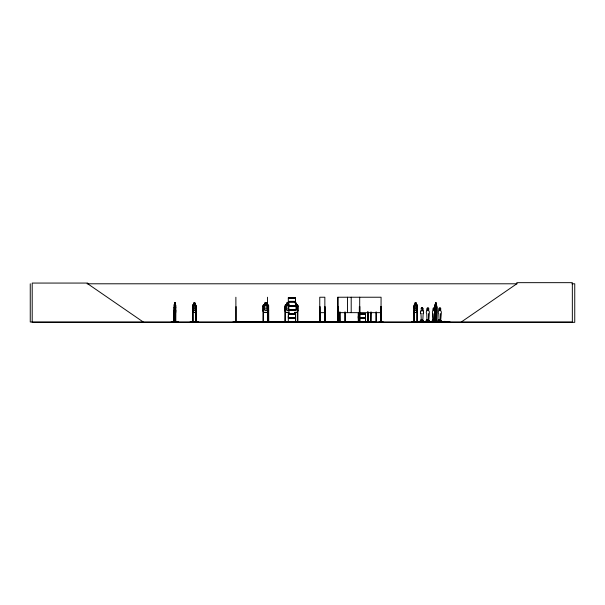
<?xml version="1.0" encoding="UTF-8"?>
<svg xmlns="http://www.w3.org/2000/svg" width="605" height="605" viewBox="0 0 605 605"><rect width="100%" height="100%" fill="white"/><g stroke="black" fill="none" stroke-linecap="round" stroke-linejoin="round"><path stroke-width="0.91" d="M288.313 317.731L288.313 314.184L295.527 314.184L295.527 317.731L288.313 317.731L288.32 315.961M295.52 314.184L295.52 317.731M358.266 317.731L358.266 314.184L365.48 314.184L365.48 317.731L358.266 317.731L358.273 315.961M365.473 314.184L365.473 317.731M233.099 321.724L238.877 321.701M270.443 322.004L263.515 321.61M317.005 321.701L327.819 321.724M335.041 321.724L344.721 321.61M422.759 321.142L423.152 313.708A1.928 1.543 -90 0 0 422.834 310.675L422.834 308.595A0.96 0.771 -90 0 0 422.063 307.635A0.96 0.771 -90 0 0 421.292 308.595L421.292 310.675A1.928 1.543 -90 0 0 420.974 313.708L421.292 321.142M428.597 321.142L428.915 313.708A1.928 1.543 -90 0 0 428.597 310.675L428.673 308.595L428.597 310.675M434.692 321.142L435.01 313.708A1.928 1.543 -90 0 0 435.403 311.847M440.909 313.708L440.591 321.142L440.909 313.708A1.928 1.543 -90 0 0 440.591 310.675L440.659 308.595L440.591 310.675M421.738 320.03C421.466 320.211 421.579 320.143 421.942 320.431M421.163 320.174L422.04 320.083M421.935 320.113L421.163 320.234M421.942 320.31L421.526 320.053M427.916 320.204L427.001 320.174L427.894 320.264M433.951 320.037L433.097 320.234L433.951 320.37M433.823 320.03L433.339 320.431M439.722 319.969C438.822 320.226 440.069 320.272 439.57 320.03M439.903 320.264L439.147 320.317L438.731 313.708A1.928 1.543 -90 0 1 439.048 310.675L439.124 308.595A0.96 0.771 -90 0 1 439.895 307.635A0.96 0.771 -90 0 1 440.659 308.595M439.351 320.219L439.646 320.03M426.911 320.219L427.78 319.977M427.425 320.03C428.491 320.975 426.442 319.75 427.909 320.264M427.289 320.408L427.682 320.234M433.467 320.264L433.641 320.378M433.944 320.211L433.641 320.264M439.139 320.189L439.812 320.113M175.616 312.414L175.896 310.531M436.447 312.414L436.439 304.769M436.712 310.531L436.507 312.414L435.048 312.414M171.079 322.004L178.467 321.724M288.267 321.981L295.535 321.86L295.527 318.442L288.313 318.442L288.313 321.86M432.227 321.724L439.563 321.724M432.227 321.966L432.152 320.756L433.286 320.756L433.286 321.558M175.563 309.004L175.261 310.524L174.709 310.524L174.686 302.871M416.928 312.414L417.367 310.531L416.981 312.414L414.289 312.414L413.986 310.531M195.687 312.414L196.126 305.434L194.939 304.769M427.001 320.234L427.516 320.098L427.032 320.083M411.665 321.724L419.794 321.724M190.197 321.724L198.334 321.724M439.101 320.098L439.858 320.37L439.578 320.083M174.028 322.011L174.285 304.769M174.293 304.829L174.036 305.442M435.108 304.769L435.124 312.354M358.243 322.004L358.266 318.442L365.48 318.442L365.571 322.011L357.222 321.936L370.048 321.973M339.76 321.973L339.639 312.036M439.321 320.037L439.041 320.174M365.541 321.724L357.222 321.724M427.448 320.378L427.047 320.083M268.658 310.531L268.007 312.414L263.553 312.414L262.963 310.531L263.031 305.472L263.568 304.769L264.861 304.769L264.861 302.871L266.76 302.871L266.692 304.829L267.644 305.464L267.644 322.011M297.894 310.524L297.267 312.354L294.643 312.354M292.177 321.694L292.17 321.452M370.585 321.973L370.744 312.036M193.086 304.769L192.677 310.531L193.078 312.414L195.74 312.414M193.101 304.829L192.677 305.442M421.193 320.083L421.806 320.083M267.644 309.004L266.692 310.524L264.922 310.524L263.977 309.004L263.977 305.464L264.922 304.829L264.922 302.931L266.692 302.931M295.996 310.524L296.949 309.004L296.949 305.464L295.996 304.829L295.996 302.931M422.532 320.756L422.532 321.762L421.957 322.004M427.19 321.558L427.19 320.756L426.056 320.756L425.928 322.004M427.795 322.004L428.385 321.875M428.37 320.756L428.37 321.762L427.894 321.875M429.641 321.558L429.663 321.875M429.762 321.996L430.238 322.011M431.38 322.004L431.947 321.558M431.962 321.989L432.068 321.558M431.955 321.762L432.741 322.011M434.277 321.558L434.277 320.756L435.418 320.756L435.305 322.011L435.471 321.558M437.619 322.004C436.386 321.716 438.965 322.556 438.05 320.756L439.011 320.756M438.194 322.011L438.474 321.875M439.79 322.004L439.971 321.558M440.364 320.756L440.38 321.875M441.567 321.558L441.446 322.004M443.873 321.558L443.314 322.004M447.345 322.004L447.466 321.558M421.36 321.558L421.36 320.756L420.225 320.756L419.961 321.981L449.802 321.875L425.277 321.762M289.182 304.769L288.577 305.442L288.971 311.787M288.298 309.737L295.535 309.919M461.267 322.011L516.806 283.79L516.806 282.664L572.338 282.664L572.338 322.011L30.25 322.011L30.25 283.79M433.861 322.011L434.64 321.981L434.072 321.724M442.164 322.011L441.567 321.762M443.586 322.011L443.881 321.762M284.781 321.973L284.902 306.599L285.424 306.599L285.424 322.011M339.503 321.973L339.579 321.452M87.029 283.79L517.093 283.79M571.914 283.79L574.75 283.79L574.75 322.336L32.201 322.336L32.201 283.064L87.74 283.064L87.74 283.79L143.272 322.011M288.305 297.789L295.535 297.789M288.32 298.144L295.52 298.144L295.52 301.351L288.313 301.351L288.313 297.932L295.535 297.932L295.527 301.351M288.267 301.592L295.58 301.592M288.267 301.812L295.58 301.812M288.313 302.061L295.527 302.061M175.783 322.011L175.881 305.434L175.223 304.769L175.284 302.871L174.626 302.871L174.626 304.769M294.801 302.871L296.064 302.871L296.064 304.769L297.289 304.769L297.962 305.434L297.962 310.531L297.312 312.414L294.635 312.414M435.177 309.004L435.479 310.524L436.031 310.524L436.114 302.871L435.456 302.871L435.177 305.464L435.282 322.011M174.648 302.931L175.261 302.931M193.85 302.931L194.954 302.931L194.901 304.829L195.521 305.464L195.521 309.004L194.954 310.524L193.895 310.524L193.328 309.004L193.812 302.871L194.991 302.871L194.954 304.829M286.899 302.931L288.668 302.931L288.668 304.829L285.568 304.829M415.106 302.931L416.202 302.931M435.479 302.931L436.092 302.931M175.163 303.249L175.163 303.884M435.933 303.249L435.933 303.884M174.225 304.769L174.686 304.769M193.033 304.769L193.857 304.769M266.76 304.769L267.985 304.769L268.658 305.434L268.733 321.973M286.838 304.769L285.545 304.769L284.94 305.442L284.94 310.531L285.522 312.414L289.084 312.414M415.113 304.769L414.296 304.769L413.979 305.472L413.933 322.011M416.187 304.769L416.966 304.769L417.367 305.434L417.329 322.011M435.048 304.769L435.517 304.769M436.054 304.769L436.689 305.464L436.697 322.011M174.232 304.829L175.662 304.829M193.055 304.829L195.71 304.829M295.996 304.829L297.267 304.829L297.894 305.464L297.894 322.011M414.312 304.829L416.951 304.829M435.063 304.829L436.492 304.829M417.314 305.434L416.921 304.769M288.313 305.601L295.527 305.601M288.267 305.85L295.58 305.85M288.267 306.07L295.58 306.07M288.313 306.319L295.527 306.319M195.566 306.599L196.035 306.599M262.933 306.599L263.455 306.599L263.394 322.011M268.59 306.599L268.068 306.599L268.068 322.011M297.894 306.599L297.373 306.599L297.312 322.011M319.765 306.599L320 322.011L319.969 306.599M324.772 306.599L325.066 322.011M337.824 306.599L338.422 306.599L338.467 322.011M413.971 306.599L414.44 306.599M174.096 307.234L175.896 307.234M421.224 308.595A0.96 0.771 -90 0 1 421.988 307.635A0.96 0.771 -90 0 1 422.759 308.595L422.834 308.595M428.915 313.708L428.673 321.142L427.054 321.142L426.737 313.708A1.928 1.543 -90 0 1 427.054 310.675L427.13 308.595A0.96 0.771 -90 0 1 427.901 307.635A0.96 0.771 -90 0 1 428.673 308.595M435.252 311.386A1.928 1.543 -90 0 0 434.692 310.675L434.761 308.595A0.96 0.771 -90 0 0 433.989 307.635A0.96 0.771 -90 0 0 433.225 308.595L433.15 310.675A1.928 1.543 -90 0 0 432.832 313.708L433.15 321.142L434.761 321.142L435.01 313.708M439.048 308.595L439.124 310.675M288.668 309.004L286.899 309.004L286.899 305.464L288.668 305.464L288.645 310.524M295.52 309.639L288.32 309.639L295.535 309.737M288.305 310.04L295.535 310.047M288.32 310.267L295.52 310.267M288.668 310.524L286.899 310.524L285.953 309.004L285.953 305.464L286.899 304.829L286.838 302.871L288.729 302.871L288.729 304.769M434.919 310.531L435.108 312.414M421.292 310.675L421.224 310.675A1.928 1.543 -90 0 0 420.906 313.708L420.974 313.708M422.759 308.595L422.834 310.675M427.054 310.675L427.13 308.595M433.15 310.675L433.225 308.595M174.232 312.354L175.662 312.354M193.055 312.354L195.71 312.354M267.962 312.354L263.599 312.354L263.031 310.524M285.568 312.354L289.061 312.354M416.951 312.354L414.312 312.354L414.024 305.472M435.063 312.354L436.492 312.354M175.692 312.414L174.217 312.414L174.051 310.524L174.293 312.414M319.765 312.649L324.855 312.649M337.908 312.649L381.082 312.649M288.313 313.473L295.527 313.473M358.266 313.473L365.48 313.473M288.267 313.723L295.58 313.723M358.213 313.723L365.526 313.723M423.077 313.708L423.152 313.708A1.928 1.543 -90 0 0 422.759 310.675M432.832 313.708L433.225 321.142M288.267 313.942L295.58 313.942M358.213 313.942L365.526 313.942M288.267 317.973L295.58 317.973M358.213 317.973L365.526 317.973M288.267 318.192L295.58 318.192M358.213 318.192L365.526 318.192M421.814 319.871L421.027 319.871L421.027 321.558M438.852 319.871L439.646 319.871L439.646 321.558M421.224 321.142L422.834 321.142M444.1 321.399L445.378 321.399M173.809 321.452L174.248 321.452M175.836 321.452L175.397 322.011M192.45 321.452L193.018 321.452M195.521 321.452L196.088 321.452M367.56 321.452L368.195 321.452M370.683 321.452L371.326 321.452L371.326 322.011M375.826 321.452L376.469 321.452L376.454 322.011L376.408 312.036M380.666 321.452L381.279 321.452L381.271 322.011L381.226 306.599L380.719 306.599L380.674 322.011M413.926 321.452L414.486 321.452M416.981 321.452L417.533 321.452M285.484 321.61L289.984 321.61M292.812 321.61L297.312 321.61M371.326 321.61L375.826 321.61M379.138 321.694L383.29 321.966M288.32 321.762L295.52 321.762L295.52 318.442M366.282 321.724L370.018 321.724L366.312 321.973M297.993 321.966L297.955 321.452M290.695 321.966L290.627 321.452M449.908 321.996L420.21 321.762L420.793 321.996M268.59 305.464L267.962 304.829L263.599 304.829L263.031 305.472L262.993 322.011M416.149 304.829L416.716 305.464L416.716 309.004L416.149 310.524L415.106 310.524L414.538 309.004L414.538 305.464L415.106 304.829L415.113 302.871L416.24 302.871L416.202 304.829M175.261 304.829L175.609 322.011M439.563 321.936L439.555 319.871M441.325 321.762L441.317 320.756L440.183 320.756L440.183 321.558M441.136 320.756L441.136 321.558M438.935 319.871L438.852 321.558M438.232 320.756L438.232 321.558M437.786 321.558L437.733 322.011M436.916 322.011L436.878 306.599L436.507 322.011M436.613 321.452L436.644 322.011M436.054 302.871L436.031 304.829M435.078 306.599L435.093 322.011M435.003 321.452L435.025 322.011M434.919 305.442L434.912 322.011M434.458 320.756L434.519 321.762M433.74 321.558L433.74 319.871L432.953 319.871L432.923 321.762M433.656 319.871L433.656 321.558M433.036 319.871L433.104 321.762M432.333 320.756L432.333 321.558M429.399 321.558L429.323 320.756L428.189 320.756L428.189 321.558M429.142 320.756L429.142 321.558M427.652 321.558L427.652 319.871L426.858 319.871L426.941 321.558M427.569 319.871L427.584 321.762M427.017 320.756L427.085 321.762M426.238 320.756L426.238 321.762M423.485 321.762L423.485 320.756L422.351 320.756L422.351 321.558M423.311 320.756L423.311 321.558L420.399 321.558L420.399 320.756M421.73 319.871L421.814 321.558M421.11 319.871L421.178 321.762M417.503 322.011L417.488 306.599L417.019 306.599L416.981 322.011M417.178 306.599L417.246 322.011M417.034 321.452L417.147 322.011M415.151 302.931L415.151 304.829M414.44 311.129L414.478 322.011M414.281 306.599L414.312 322.011M414.13 311.129L414.198 322.011M414.092 321.452L414.092 322.011M380.999 322.011L381.082 297.229L337.908 297.229L337.908 322.011M380.855 306.599L380.855 322.011M380.817 321.452L380.817 322.011M375.947 321.452L375.947 322.011M375.887 312.036L375.826 322.011M371.266 312.036L371.213 322.011M370.804 321.452L370.804 322.011M368.142 312.036L368.188 322.011M368.014 312.036L368.112 322.011M367.923 321.452L367.946 322.011M367.81 321.452L367.825 322.011M367.742 312.036L367.696 322.011M367.613 312.036L367.568 322.011M365.473 318.442L365.473 321.762M364.263 322.011L364.218 321.452L364.134 322.011M364.021 321.452L363.998 322.011M363.885 321.452L363.9 322.011M363.718 321.452L363.817 322.011M363.643 321.452L363.696 322.011M360.149 322.011L360.149 321.535L234.755 321.535L234.755 322.011M359.831 322.011L359.854 306.599L359.34 306.599L359.302 322.011L359.279 312.165M359.71 297.229L359.688 322.011M359.642 312.165L359.627 322.011M359.483 306.599L359.438 322.011M351.202 297.229L351.202 312.649M347.459 297.229L347.459 312.649M345.364 321.452L345.364 322.011L345.304 312.036M344.842 321.452L344.842 322.011M344.782 312.036L344.721 322.011M340.161 312.036L340.222 322.011M340.101 321.452L340.101 322.011M338.278 306.599L338.324 322.011M338.195 321.452L338.135 322.011M338.051 306.599L338.029 322.011M337.832 297.229L337.824 322.011M337.537 321.535L337.537 322.011M336.977 321.535L336.977 322.011M332.894 321.535L332.894 322.011M332.1 321.535L332.1 322.011M324.968 306.599L324.953 322.011M324.87 322.011L324.855 297.229L319.765 297.229L319.765 322.011M324.756 321.452L324.756 322.011M320.847 321.535L320.847 322.011M320.287 321.535L320.287 322.011M320.105 321.452L320.105 322.011M319.705 321.452L319.637 322.011M297.433 321.452L297.433 322.011M295.996 305.464L295.996 309.004M295.686 303.249L295.686 303.884M292.76 321.452L292.82 322.011M292.699 321.452L292.691 322.011M292.291 321.452L292.298 322.011M290.506 321.452L290.566 322.011M290.105 322.011L290.105 321.452L289.984 322.011M285.484 321.452L285.484 322.011M284.963 321.452L284.963 322.011M268.529 321.452L268.529 322.011M268.31 321.535L268.31 322.011M268.007 321.452L268.007 322.011M267.834 321.535L267.834 322.011M267.712 321.452L267.712 322.011M267.448 297.229L267.448 322.011L267.387 321.452M267.274 321.535L267.274 322.011M263.515 321.452L263.515 322.011M262.873 321.452L262.873 322.011M255 321.535L255 322.011M254.024 321.535L254.024 322.011M236.434 321.535L236.434 322.011M236.086 306.599L236.086 322.011M235.889 297.229L235.882 322.011M235.731 321.535L235.731 322.011M196.035 305.464L196.05 322.011M195.876 306.599L195.914 322.011M195.725 306.599L195.786 322.011M195.687 321.452L195.687 322.011M195.566 312.036L195.528 322.011M193.003 322.011L192.965 306.599L192.496 306.599L192.458 322.011M192.806 310.221L192.844 322.011M192.745 321.452L192.723 322.011M192.655 306.599L192.655 322.011M175.669 321.452L175.7 322.011M175.435 311.129L175.412 322.011M175.223 302.871L175.208 304.829M174.217 322.011L174.202 306.599L173.832 322.011M174.013 312.036L173.96 322.011M194.765 303.249L194.084 303.249L194.084 303.884L194.765 303.884L194.765 303.249M266.382 303.249L265.24 303.249L265.24 303.884L266.382 303.884L266.382 303.249M288.351 303.249L287.216 303.249L287.216 303.884L288.351 303.884L288.351 303.249M415.968 303.249L415.287 303.249L415.287 303.884L415.968 303.884L415.968 303.249M175.261 305.464L174.709 305.464L174.709 309.004L175.261 309.004L175.261 305.464M194.954 305.464L193.895 305.464L193.895 309.004L194.954 309.004L194.954 305.464M266.692 305.464L264.922 305.464L264.922 309.004L266.692 309.004L266.692 305.464M416.149 305.464L415.106 305.464L415.106 309.004L416.149 309.004L416.149 305.464M436.031 305.464L435.479 305.464L435.479 309.004L436.031 309.004L436.031 305.464"/></g></svg>
